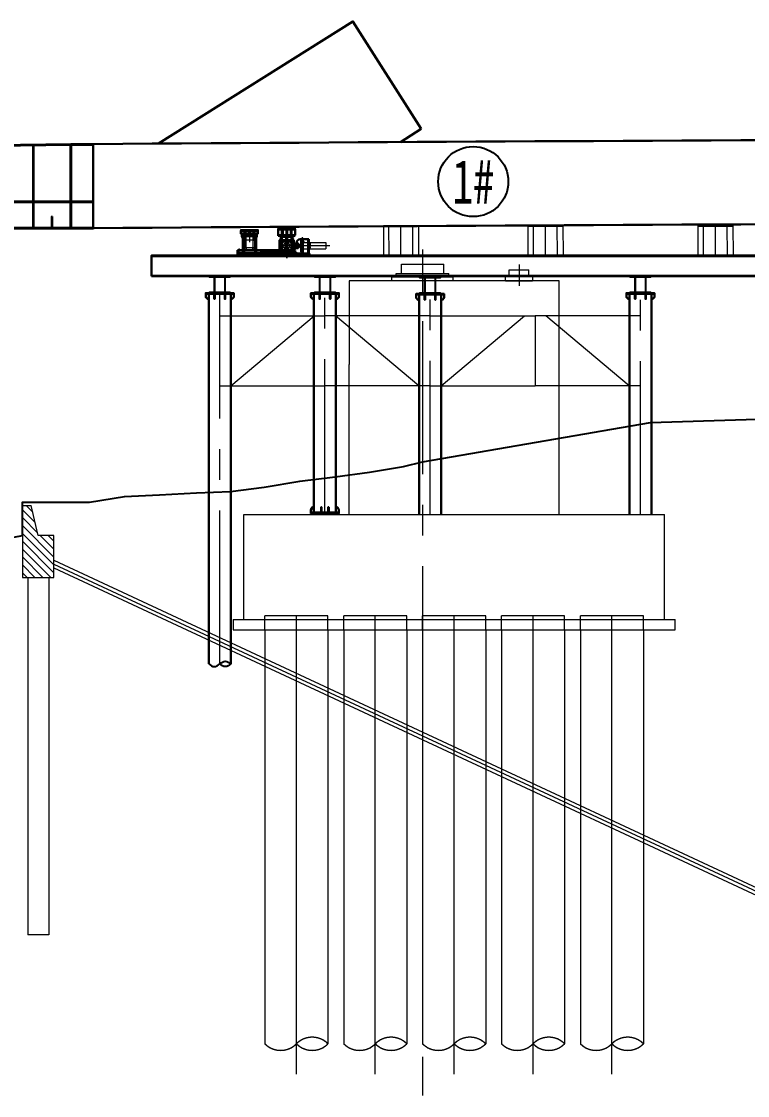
# Model space of a CAD drawing. Extents: x 1767995 to 4174245, y 542814 to 862564.
# Drawn here: x 2070730 to 2091441, y 724110 to 754768 of the extents above; entities that cross this region are included whole.
import ezdxf
from ezdxf.enums import TextEntityAlignment as Align
from ezdxf.lldxf.tags import DXFTag

# ---------------------------------------------------------------- set-up
doc = ezdxf.new("R2010")
doc.units = 0
doc.header["$LTSCALE"] = 3500
for name, pattern in [('ACAD_ISO02W100', [15, 12, -3]), ('CENTER', [2, 1.25, -0.25, 0.25, -0.25]), ('CENTER8', [6.35, 3.96875, -0.79375, 0.79375, -0.79375]), ('CENTERX2', [101.6, 63.5, -12.7, 12.7, -12.7]), ('DASHED', [0.75, 0.5, -0.25]), ('LINEL4', [12.5, 7.5, -2, 1, -2])]:
    doc.linetypes.add(name, pattern=pattern)
for name, color, linetype, lineweight in [('0 尺寸线', 4, 'Continuous', 18), ('1 BZ 标注', 2, 'Continuous', 13), ('1粗实线', 1, 'Continuous', 30), ('3中心线', 6, 'CENTER', 18), ('4虚线', 2, 'DASHED', 18), ('5文本', 7, 'Continuous', 15), ('6标注线', 7, 'Continuous', 13), ('AM_0', 7, 'Continuous', 50), ('中心线', 2, 'CENTER', 15), ('尺寸标注', 3, 'Continuous', 18), ('总 河堤', 6, 'Continuous', 15), ('文字', 7, 'Continuous', 15), ('桥 构造粗实', 1, 'Continuous', 30), ('桥 构造细实', 3, 'Continuous', 15), ('桥 构造细虚', 6, 'Continuous', 15), ('桥-构造-细线', 4, 'Continuous', 18)]:
    doc.layers.add(name, color=color, linetype=linetype, lineweight=lineweight)
for name, color, linetype in [('M_Prof', 2, 'Continuous'), ('卡特粗实线', 7, 'Continuous'), ('纵_地面线', 30, 'Continuous')]:
    doc.layers.add(name, color=color, linetype=linetype)
doc.styles.add('图内文字', font='仿宋_GB2312.TTF', dxfattribs={"width": 0.7})
tags = doc.linetypes.add('DASHDOT0', pattern=[1, 0.4, -0.3, 0, -0.3]).pattern_tags.tags
tags[10:11] = [DXFTag(74, 4), DXFTag(75, 0), DXFTag(340, '0'), DXFTag(46, 0.0), DXFTag(50, 0.0), DXFTag(44, 0.0), DXFTag(45, 0.0)]
tags[8:9] = [DXFTag(74, 4), DXFTag(75, 0), DXFTag(340, '0'), DXFTag(46, 0.0), DXFTag(50, 0.0), DXFTag(44, 0.0), DXFTag(45, 0.0)]
tags[6:7] = [DXFTag(74, 4), DXFTag(75, 0), DXFTag(340, '0'), DXFTag(46, 0.0), DXFTag(50, 0.0), DXFTag(44, 0.0), DXFTag(45, 0.0)]
tags[4:5] = [DXFTag(74, 4), DXFTag(75, 0), DXFTag(340, '0'), DXFTag(46, 0.0), DXFTag(50, 0.0), DXFTag(44, 0.0), DXFTag(45, 0.0)]

# ---------------------------------------------------------------- blocks, each defined once
blk = doc.blocks.new('右堤岸')
at = {"layer": '总 河堤'}
h = blk.add_hatch(dxfattribs=at)
h.set_pattern_fill('ANSI31', color=256, scale=0.05, style=0)
h.set_pattern_definition([(135, (-1e-10, -1250), (112.253, 112.253), [])])
h.paths.add_polyline_path([(0, 0), (250, 0), (450, -850), (900, -850), (900, -1670), (0, -1250)])
h.paths.add_polyline_path([(0, -1250), (900, -1670), (900, -2050), (0, -2050)])
for p, q in [((0, 0), (250, 0)), ((0, 0), (0, -2050)), ((450, -850), (250, 0)), ((900, -850), (450, -850)), ((900, -2050), (900, -850)), ((0, -2050), (900, -2050)), ((150, -2050), (150, -12250)), ((750, -2050), (750, -12250)), ((750, -12250), (150, -12250))]:
    blk.add_line(p, q, dxfattribs=at)
at = {"layer": '总 河堤', "color": 8}
for p, q in [((900, -1559), (23600, -12145)), ((900, -1670), (22651, -11813)), ((900, -1780), (23515, -12326))]:
    blk.add_line(p, q, dxfattribs=at)
blk = doc.blocks.new('第三方士大夫')
at = {"layer": '3中心线', "ltscale": 1000}
for p, q in [((5507457, 1403284), (5507457, 1416363)), ((5509707, 1403284), (5509707, 1416363)), ((5511957, 1403284), (5511957, 1416363)), ((5514207, 1403284), (5514207, 1416363)), ((5516457, 1403284), (5516457, 1416363))]:
    blk.add_line(p, q, dxfattribs=at)
at = {"layer": '4虚线', "ltscale": 1000}
for p, q in [((5510452, 1426134), (5510452, 1426400)), ((5510452, 1426134), (5510452, 1426400)), ((5510452, 1426134), (5510452, 1426400)), ((5510452, 1426134), (5510452, 1426400)), ((5510452, 1426134), (5510452, 1426400)), ((5510452, 1426134), (5510452, 1426400)), ((5510452, 1426134), (5510452, 1426400)), ((5510452, 1426134), (5510452, 1426400)), ((5510452, 1426400), (5511662, 1426400)), ((5511057, 1426351), (5511057, 1425931)), ((5511662, 1426134), (5511662, 1426400)), ((5511662, 1426134), (5511662, 1426400)), ((5511662, 1426134), (5511662, 1426400)), ((5511662, 1426134), (5511662, 1426400)), ((5511662, 1426134), (5511662, 1426400)), ((5511662, 1426134), (5511662, 1426400)), ((5513525, 1426073), (5513525, 1426241)), ((5513525, 1426073), (5513525, 1426241)), ((5513525, 1426073), (5513525, 1426241)), ((5513525, 1426073), (5513525, 1426241)), ((5513525, 1426073), (5513525, 1426241)), ((5513525, 1426073), (5513525, 1426241)), ((5513525, 1426073), (5513525, 1426241)), ((5513525, 1426073), (5513525, 1426241)), ((5513525, 1426241), (5514089, 1426241)), ((5513807, 1426397), (5513807, 1425788)), ((5514089, 1426073), (5514089, 1426241)), ((5514089, 1426073), (5514089, 1426241)), ((5514089, 1426073), (5514089, 1426241)), ((5514089, 1426073), (5514089, 1426241)), ((5514089, 1426073), (5514089, 1426241)), ((5514089, 1426073), (5514089, 1426241)), ((5510182, 1426043), (5511932, 1426043)), ((5510182, 1425931), (5510182, 1426043)), ((5510182, 1426043), (5511932, 1426043)), ((5510182, 1425931), (5510182, 1426043)), ((5510182, 1426043), (5511932, 1426043)), ((5510182, 1425931), (5510182, 1426043)), ((5510182, 1426043), (5511932, 1426043)), ((5510182, 1425931), (5510182, 1426043)), ((5510306, 1426134), (5511808, 1426134)), ((5510306, 1426043), (5510306, 1426134)), ((5510306, 1426134), (5511808, 1426134)), ((5510306, 1426043), (5510306, 1426134)), ((5510306, 1426134), (5511808, 1426134)), ((5510306, 1426043), (5510306, 1426134)), ((5510306, 1426134), (5511808, 1426134)), ((5510306, 1426043), (5510306, 1426134)), ((5510306, 1426043), (5511808, 1426043)), ((5510306, 1426043), (5511808, 1426043)), ((5510306, 1426043), (5511808, 1426043)), ((5510306, 1426043), (5511808, 1426043)), ((5511808, 1426043), (5511808, 1426134)), ((5511808, 1426043), (5511808, 1426134)), ((5511808, 1426043), (5511808, 1426134)), ((5511808, 1426043), (5511808, 1426134)), ((5511932, 1425931), (5511932, 1426043)), ((5511932, 1425931), (5511932, 1426043)), ((5511932, 1425931), (5511932, 1426043)), ((5511932, 1425931), (5511932, 1426043)), ((5513307, 1425931), (5513307, 1425931)), ((5513421, 1426073), (5514193, 1426073)), ((5513421, 1425931), (5513421, 1426073)), ((5513421, 1426073), (5514193, 1426073)), ((5513421, 1425931), (5513421, 1426073)), ((5513421, 1426073), (5514193, 1426073)), ((5513421, 1425931), (5513421, 1426073)), ((5513421, 1426073), (5514193, 1426073)), ((5513421, 1425931), (5513421, 1426073)), ((5513421, 1425931), (5514193, 1425931)), ((5513421, 1425931), (5514193, 1425931)), ((5513421, 1425931), (5514193, 1425931)), ((5513421, 1425931), (5514193, 1425931)), ((5514193, 1426073), (5514193, 1425931)), ((5508957, 1419263), (5508957, 1423543)), ((5514957, 1419263), (5514957, 1423543)), ((5505957, 1419263), (5517957, 1419263)), ((5505957, 1416263), (5505957, 1419263)), ((5505957, 1419263), (5517957, 1419263)), ((5505957, 1416263), (5505957, 1419263)), ((5508707, 1419263), (5515207, 1419263)), ((5508707, 1419263), (5515207, 1419263)), ((5517957, 1416263), (5517957, 1419263)), ((5505657, 1416263), (5518257, 1416263)), ((5505657, 1416263), (5505657, 1415963)), ((5505657, 1416263), (5518257, 1416263)), ((5505657, 1416263), (5505657, 1415963)), ((5508357, 1416363), (5506557, 1416363)), ((5506557, 1415963), (5506557, 1416363)), ((5508357, 1416363), (5506557, 1416363)), ((5506557, 1415963), (5506557, 1416363)), ((5508357, 1415963), (5508357, 1416363)), ((5508357, 1415963), (5508357, 1416363)), ((5510607, 1416363), (5508807, 1416363)), ((5508807, 1415963), (5508807, 1416363)), ((5510607, 1416363), (5508807, 1416363)), ((5508807, 1415963), (5508807, 1416363)), ((5510607, 1415963), (5510607, 1416363)), ((5510607, 1415963), (5510607, 1416363)), ((5512857, 1416363), (5511057, 1416363)), ((5511057, 1415963), (5511057, 1416363)), ((5512857, 1416363), (5511057, 1416363)), ((5511057, 1415963), (5511057, 1416363)), ((5512857, 1415963), (5512857, 1416363)), ((5512857, 1415963), (5512857, 1416363)), ((5515107, 1416363), (5513307, 1416363)), ((5513307, 1415963), (5513307, 1416363)), ((5515107, 1416363), (5513307, 1416363)), ((5513307, 1415963), (5513307, 1416363)), ((5515107, 1415963), (5515107, 1416363)), ((5515107, 1415963), (5515107, 1416363)), ((5517357, 1416363), (5515557, 1416363)), ((5515557, 1415963), (5515557, 1416363)), ((5517357, 1416363), (5515557, 1416363)), ((5515557, 1415963), (5515557, 1416363)), ((5517357, 1415963), (5517357, 1416363)), ((5517357, 1415963), (5517357, 1416363)), ((5518257, 1415963), (5518257, 1416263)), ((5505657, 1415963), (5518257, 1415963)), ((5505657, 1415963), (5518257, 1415963)), ((5506557, 1415963), (5506557, 1404150)), ((5506557, 1415963), (5506557, 1404150)), ((5508357, 1415963), (5508357, 1404150)), ((5508357, 1415963), (5508357, 1404150)), ((5508807, 1415963), (5508807, 1404150)), ((5508807, 1415963), (5508807, 1404150)), ((5510607, 1415963), (5510607, 1404150)), ((5510607, 1415963), (5510607, 1404150)), ((5511057, 1415963), (5511057, 1404150)), ((5511057, 1415963), (5511057, 1404150)), ((5512857, 1415963), (5512857, 1404150)), ((5512857, 1415963), (5512857, 1404150)), ((5513307, 1415963), (5513307, 1404150)), ((5513307, 1415963), (5513307, 1404150)), ((5515107, 1415963), (5515107, 1404150)), ((5515107, 1415963), (5515107, 1404150)), ((5515557, 1415963), (5515557, 1404150)), ((5515557, 1415963), (5515557, 1404150)), ((5517357, 1415963), (5517357, 1404150)), ((5517357, 1415963), (5517357, 1404150))]:
    blk.add_line(p, q, dxfattribs=at)
blk.add_lwpolyline([(5514957, 1423543), (5514957, 1425931), (5508957, 1425931), (5508957, 1423543)], dxfattribs=at)
for points in [[(5506557, 1404150, 0.414214), (5507457, 1404150, 0.414214), (5508357, 1404150, 0.414214), (5507457, 1404150)], [(5508807, 1404150, 0.414214), (5509707, 1404150, 0.414214), (5510607, 1404150, 0.414214), (5509707, 1404150)], [(5511057, 1404150, 0.414214), (5511957, 1404150, 0.414214), (5512857, 1404150, 0.414214), (5511957, 1404150)], [(5513307, 1404150, 0.414214), (5514207, 1404150, 0.414214), (5515107, 1404150, 0.414214), (5514207, 1404150)], [(5515557, 1404150, 0.414214), (5516457, 1404150, 0.414214), (5517357, 1404150, 0.414214), (5516457, 1404150)]]:
    blk.add_lwpolyline(points, format="xyb", dxfattribs=at)
blk = doc.blocks.new('水电费水电费是说估分')
at = {"layer": '1粗实线', "color": 1}
for p, q in [((6212056, 1549910), (6235456, 1550291)), ((6212056, 1549894), (6235456, 1550275)), ((6234450, 1550259), (6234450, 1548758)), ((6234462, 1550259), (6234462, 1548758)), ((6235450, 1550275), (6235450, 1548758)), ((6235456, 1550291), (6236056, 1550291)), ((6235456, 1550275), (6236056, 1550275)), ((6235462, 1550275), (6235462, 1548758)), ((6236056, 1550248), (6236056, 1548042)), ((6236056, 1548042), (6236056, 1550248)), ((6236056, 1548758), (6212056, 1548758)), ((6236056, 1548742), (6212056, 1548742)), ((6234450, 1548742), (6234450, 1548058)), ((6234462, 1548742), (6234462, 1548058)), ((6235450, 1548742), (6235450, 1548058)), ((6235462, 1548742), (6235462, 1548058)), ((6236056, 1548058), (6213256, 1548058)), ((6236056, 1548042), (6213256, 1548042))]:
    blk.add_line(p, q, dxfattribs=at)
blk.add_lwpolyline([(6234962, 1548358), (6234950, 1548358), (6234950, 1548058), (6234962, 1548058), (6234962, 1548358)], dxfattribs=at)
blk = doc.blocks.new('sdfsf323gfgf')
at = {"layer": '6标注线', "color": 1}
for p, q in [((5488290, 1461760), (5488293, 1460908)), ((5488290, 1461760), (5489290, 1461760)), ((5489290, 1461760), (5489293, 1460908)), ((5488290, 1461740), (5489290, 1461740)), ((5488293, 1460928), (5489293, 1460928)), ((5488293, 1460908), (5489293, 1460908))]:
    blk.add_line(p, q, dxfattribs=at)
at = {"layer": '6标注线'}
for p, q in [((5488453, 1460928), (5488450, 1461740)), ((5488793, 1460928), (5488790, 1461740)), ((5489133, 1460928), (5489130, 1461740))]:
    blk.add_line(p, q, dxfattribs=at)
blk = doc.blocks.new('SW_CENTERMARKSYMBOL_15')
at = {"color": 0, "linetype": 'Continuous', "lineweight": 0}
for p, q in [((-1, 0), (-1.21374, 0)), ((0, 0), (-0.5, 0)), ((0, 1), (0, 1.21374)), ((0, 0), (0, 0.5)), ((0, 0), (0, -0.5)), ((0, 0), (0.5, 0)), ((1, 0), (1.21374, 0)), ((0, -1), (0, -1.21374))]:
    blk.add_line(p, q, dxfattribs=at)
blk = doc.blocks.new('1234569')
at = {"layer": '尺寸标注', "color": 7, "linetype": 'CENTER8'}
for p, q in [((-196111, -679551), (-196090, -679551)), ((-196100, -679562), (-196100, -679541)), ((-196100, -679595), (-196100, -679566))]:
    blk.add_line(p, q, dxfattribs=at)
at = {"layer": '尺寸标注', "color": 7}
for points in [[(-196106, -679565), (-196106, -679565, 0.414214), (-196108, -679567), (-196108, -679575)], [(-196093, -679575), (-196093, -679567, 0.414214), (-196095, -679565), (-196095, -679565)]]:
    blk.add_lwpolyline(points, format="xyb", dxfattribs=at)
blk.add_lwpolyline([(-196095, -679575), (-196095, -679600), (-196100, -679603), (-196105, -679600), (-196105, -679575)], dxfattribs=at)
for radius in [15, 10.4]:
    blk.add_circle((-196100, -679551), radius, dxfattribs=at)
blk = doc.blocks.new('456')
at = {"layer": '尺寸标注', "color": 1, "linetype": 'DASHDOT0'}
for p, q in [((-216147, -678337), (-216154, -678337)), ((-216150, -678340), (-216150, -678333))]:
    blk.add_line(p, q, dxfattribs=at)
at = {"layer": '尺寸标注', "color": 1}
blk.add_circle((-216150, -678337), 3.5, dxfattribs=at)
blk = doc.blocks.new('321321')
at = {"layer": '尺寸标注', "color": 1, "linetype": 'DASHDOT0'}
for p, q in [((-216211, -682364), (-216218, -682364)), ((-216214, -682367), (-216214, -682360)), ((-215991, -682364), (-215998, -682364)), ((-215994, -682367), (-215994, -682360)), ((-215771, -682364), (-215778, -682364)), ((-215774, -682367), (-215774, -682360)), ((-215551, -682364), (-215558, -682364)), ((-215554, -682367), (-215554, -682360)), ((-215331, -682364), (-215338, -682364)), ((-215334, -682367), (-215334, -682360))]:
    blk.add_line(p, q, dxfattribs=at)
at = {"layer": '尺寸标注', "color": 1}
for points in [[(-216212, -682367), (-216210, -682364), (-216212, -682360), (-216216, -682361), (-216218, -682364), (-216216, -682367)], [(-215992, -682367), (-215990, -682364), (-215992, -682360), (-215996, -682361), (-215998, -682364), (-215996, -682367)], [(-215772, -682367), (-215770, -682364), (-215772, -682360), (-215776, -682361), (-215778, -682364), (-215776, -682367)], [(-215552, -682367), (-215550, -682364), (-215552, -682360), (-215556, -682361), (-215558, -682364), (-215556, -682367)], [(-215332, -682367), (-215330, -682364), (-215332, -682360), (-215336, -682361), (-215338, -682364), (-215336, -682367)]]:
    blk.add_lwpolyline(points, close=True, dxfattribs=at)
at = {"layer": '尺寸标注', "color": 4}
for centre, radius in [((-216214, -682364), 6), ((-216214, -682364), 5), ((-215994, -682364), 6), ((-215774, -682364), 6), ((-215554, -682364), 6), ((-215334, -682364), 6)]:
    blk.add_circle(centre, radius, dxfattribs=at)
at = {"layer": '尺寸标注', "color": 1}
for centre in [(-216214, -682364), (-215994, -682364), (-215774, -682364), (-215554, -682364), (-215334, -682364)]:
    blk.add_circle(centre, 5, dxfattribs=at)
at = {"layer": '尺寸标注', "color": 251}
for centre in [(-216214, -682364), (-215994, -682364), (-215774, -682364), (-215554, -682364), (-215334, -682364)]:
    blk.add_circle(centre, 3, dxfattribs=at)
blk = doc.blocks.new('0123')
at = {"layer": '尺寸标注', "color": 0}
for p, q in [((-197674, -679484), (-197674, -679478)), ((-197671, -679484), (-197671, -679509)), ((-197670, -679484), (-197670, -679478)), ((-197662, -679478), (-197662, -679484)), ((-197661, -679484), (-197661, -679509))]:
    blk.add_line(p, q, dxfattribs=at)
at = {"layer": '尺寸标注', "color": 0, "linetype": 'DASHDOT0'}
blk.add_line((-197666, -679473), (-197666, -679513), dxfattribs=at)
at = {"layer": '尺寸标注', "color": 0}
for points in [[(-197658, -679478), (-197674, -679478, 0.414214), (-197675, -679479), (-197675, -679484)], [(-197657, -679484), (-197657, -679479, 0.414214), (-197658, -679478), (-197658, -679484)]]:
    blk.add_lwpolyline(points, format="xyb", dxfattribs=at)
blk.add_lwpolyline([(-197671, -679509), (-197661, -679509), (-197666, -679513)], close=True, dxfattribs=at)
blk = doc.blocks.new('23322')
at = {"layer": '尺寸标注', "color": 0}
for p, q in [((39261, 49109), (39244, 49102)), ((39013, 49007), (39030, 49014)), ((39085, 48934), (39092, 48951)), ((39188, 48934), (39181, 48950)), ((39261, 49006), (39244, 49013))]:
    blk.add_line(p, q, dxfattribs=at)
for centre, radius in [((39022, 49106), 9), ((39137, 49058), 90), ((39137, 49058), 90), ((39089, 49173), 9), ((39185, 49173), 9), ((39253, 49105), 9), ((39021, 49010), 9), ((39089, 48942), 9), ((39184, 48942), 9), ((39252, 49010), 9)]:
    blk.add_circle(centre, radius, dxfattribs=at)
blk.add_arc((39137, 49058), 150, 296.4613, 243.5387, dxfattribs=at)
blk = doc.blocks.new('ewqwe')
h = blk.add_hatch()
h.set_pattern_fill('ANSI37', color=5, scale=4)
h.set_pattern_definition([(45, (60193.746, -5943.269), (-8.98025612, 8.98025612), []), (135, (60193.746, -5943.269), (-8.98025612, -8.98025612), [])])
h.paths.add_polyline_path([(965601, 492388), (966080, 492388), (966080, 492408), (965601, 492408)])
at = {"color": 2, "lineweight": 30}
for p, q in [((965601, 492388), (966081, 492388)), ((965601, 492208), (965601, 492378)), ((965706, 492208), (965706, 492368)), ((965726, 492208), (965726, 492368)), ((965831, 492208), (965831, 492368)), ((965851, 492208), (965851, 492368)), ((965956, 492208), (965956, 492368)), ((965976, 492208), (965976, 492368)), ((966081, 492208), (966081, 492378)), ((965601, 492208), (966081, 492208)), ((965601, 492188), (966081, 492188)), ((965651, 492148), (965671, 492148)), ((966011, 492148), (966031, 492148)), ((966081, 492188), (966081, 492208))]:
    blk.add_line(p, q, dxfattribs=at)
at = {"color": 2}
for p, q in [((965601, 492368), (965601, 492388)), ((965601, 492188), (965601, 492208))]:
    blk.add_line(p, q, dxfattribs=at)
at = {"color": 2, "lineweight": 30}
blk.add_lwpolyline([(965601, 492368), (966081, 492368), (966081, 492388)], dxfattribs=at)
at = {"layer": '0 尺寸线'}
blk.add_lwpolyline([(965601, 492388), (966081, 492388), (966081, 492408), (965601, 492408)], close=True, dxfattribs=at)
at = {"layer": '1 BZ 标注'}
for p, q in [((965651, 492148), (965671, 492148)), ((966011, 492148), (966031, 492148))]:
    blk.add_line(p, q, dxfattribs=at)
at = {"layer": '中心线', "linetype": 'CENTERX2'}
for p, q in [((965651, 492188), (965651, 492148)), ((965651, 492188), (965651, 492148)), ((965671, 492188), (965671, 492148)), ((965671, 492188), (965671, 492148)), ((965671, 492148), (966011, 492148)), ((965671, 492148), (966011, 492148)), ((966011, 492188), (966011, 492148)), ((966011, 492188), (966011, 492148)), ((966031, 492188), (966031, 492148)), ((966031, 492188), (966031, 492148))]:
    blk.add_line(p, q, dxfattribs=at)
at = {"layer": '卡特粗实线'}
blk.add_line((965976, 492208), (965996, 492208), dxfattribs=at)
blk = doc.blocks.new('A$C159A2C35')
h = blk.add_hatch()
h.set_pattern_fill('ANSI37', color=5, scale=4)
h.set_pattern_definition([(45, (-904848.285, -497628.079), (-8.98025612, 8.98025612), []), (135, (-904848.285, -497628.079), (-8.98025612, -8.98025612), [])])
h.paths.add_polyline_path([(449, 703), (928, 703), (928, 723), (449, 723)])
at = {"layer": '尺寸标注', "linetype": 'ACAD_ISO02W100', "lineweight": 30, "ltscale": 3}
h = blk.add_hatch(dxfattribs=at)
h.set_pattern_fill('ANSI32', color=3, scale=50)
h.set_pattern_definition([(45, (-39514.227, -48795.501), (-13.258252, 13.258252), []), (45, (-39505.388, -48795.501), (-13.258252, 13.258252), [])])
h.paths.add_polyline_path([(-578, 68), (-578, 48), (-175, 48), (-175, 68)])
at = {"color": 2, "lineweight": 30}
for p, q in [((448, 603), (448, 723)), ((448, 703), (928, 703)), ((553, 603), (553, 683)), ((573, 603), (573, 683)), ((678, 603), (678, 683)), ((698, 603), (698, 683)), ((803, 603), (803, 683)), ((823, 603), (823, 683)), ((928, 603), (928, 703)), ((448, 603), (928, 603)), ((448, 583), (928, 583)), ((473, 533), (473, 583)), ((473, 533), (483, 533)), ((473, 533), (522, 433)), ((483, 533), (483, 583)), ((483, 533), (532, 433)), ((522, 433), (563, 433)), ((563, 433), (563, 583)), ((814, 433), (814, 583)), ((814, 433), (856, 433)), ((894, 533), (846, 433)), ((904, 533), (856, 433)), ((894, 533), (894, 583)), ((904, 533), (904, 583))]:
    blk.add_line(p, q, dxfattribs=at)
at = {"color": 2}
for p, q in [((448, 683), (448, 703)), ((448, 583), (448, 603))]:
    blk.add_line(p, q, dxfattribs=at)
at = {"color": 5, "linetype": 'Continuous', "lineweight": 0}
for p, q in [((-771, 352), (-1493, 352)), ((-878, 375), (-879, 375)), ((-873, 369), (-873, 365)), ((-870, 369), (-873, 369)), ((-873, 365), (-873, 352)), ((-870, 365), (-870, 369)), ((-870, 365), (-870, 352)), ((-864, 375), (-865, 375)), ((-771, 394), (-811, 394)), ((-771, 386), (-811, 386)), ((-771, 378), (-811, 378)), ((-771, 172), (-1493, 172)), ((-771, 126), (-811, 126)), ((-771, 118), (-811, 118)), ((-771, 110), (-811, 110))]:
    blk.add_line(p, q, dxfattribs=at)
at = {"color": 6, "linetype": 'Continuous'}
blk.add_line((-578, 424), (-175, 424), dxfattribs=at)
at = {"color": 5, "linetype": 'Continuous'}
for p, q in [((-546, 98), (-546, 424)), ((-207, 424), (-207, 98))]:
    blk.add_line(p, q, dxfattribs=at)
at = {"color": 5, "linetype": 'DASHED'}
for p, q in [((553, 433), (553, 583)), ((824, 433), (824, 583))]:
    blk.add_line(p, q, dxfattribs=at)
at = {"color": 7, "linetype": 'Continuous'}
for p, q in [((686, 418), (690, 418)), ((-1026, 45), (-588, 45)), ((-923, 45), (-952, 45)), ((-667, 45), (-724, 45)), ((-588, 45), (-576, 45)), ((-118, 45), (-576, 45)), ((684, 131), (688, 131))]:
    blk.add_line(p, q, dxfattribs=at)
at = {"color": 2, "lineweight": 30}
blk.add_lwpolyline([(448, 683), (928, 683)], dxfattribs=at)
at = {"color": 5, "linetype": 'Continuous', "lineweight": 0}
for points in [[(-879, 375), (-879, 380), (-879, 382)], [(-864, 382), (-864, 382), (-864, 382), (-866, 382), (-867, 382), (-870, 382), (-872, 382), (-875, 382), (-877, 382), (-878, 382), (-879, 382), (-879, 382)], [(-864, 382), (-864, 380), (-864, 375)]]:
    blk.add_lwpolyline(points, dxfattribs=at)
blk.add_lwpolyline([(-811, 95), (-811, 410, -0.414214), (-809, 412), (-773, 412, -0.414214), (-771, 410), (-771, 95, -0.414214), (-773, 93), (-809, 93, -0.414214)], format="xyb", close=True, dxfattribs=at)
for points in [[(-603, 287), (-751, 287, -0.414214), (-753, 289), (-753, 310, 0.414214), (-755, 312), (-771, 312)], [(-771, 212), (-755, 212, 0.414214), (-753, 214), (-753, 235, -0.414214), (-751, 237), (-603, 237, 0.414214), (-598, 242), (-598, 282, 0.414214), (-603, 287)]]:
    blk.add_lwpolyline(points, format="xyb", dxfattribs=at)
at = {"color": 7, "linetype": 'Continuous'}
for centre, radius in [((688, 418), 8.26), ((688, 418), 7.14), ((688, 418), 2), ((686, 131), 8.26), ((686, 131), 7.14), ((686, 131), 2)]:
    blk.add_circle(centre, radius, dxfattribs=at)
at = {"color": 5, "linetype": 'Continuous', "lineweight": 0}
for points, knots in [([(-873, 369), (-875, 369), (-876, 370), (-878, 371), (-878, 371)], [0, 0, 0, 0, 0.993902, 1, 1, 1, 1]), ([(-865, 371), (-866, 371), (-867, 370), (-869, 369), (-870, 369)], [0, 0, 0, 0, 0.587839, 1, 1, 1, 1])]:
    blk.add_open_spline(points, degree=3, knots=knots, dxfattribs=at)
at = {"color": 7, "linetype": 'Continuous'}
for points in [[(682, 412), (682, 413), (680, 414), (680, 417), (680, 420), (681, 423), (683, 425), (685, 426), (688, 427), (691, 426), (694, 425), (696, 423), (697, 420), (697, 417), (696, 414), (694, 412), (692, 410), (689, 409), (686, 410), (684, 411), (683, 412), (682, 412)], [(680, 125), (680, 126), (678, 127), (678, 130), (678, 133), (679, 136), (681, 138), (683, 139), (686, 140), (689, 139), (692, 138), (694, 135), (695, 133), (695, 130), (694, 127), (692, 125), (690, 123), (687, 122), (684, 122), (682, 123), (681, 125), (680, 125)]]:
    blk.add_open_spline(points, degree=3, knots=[0, 0, 0, 0, 0.053715, 0.10743, 0.161125, 0.214803, 0.268509, 0.322226, 0.375879, 0.429453, 0.483028, 0.536683, 0.5904, 0.644106, 0.697784, 0.751479, 0.805199, 0.858879, 0.912473, 0.966037, 1, 1, 1, 1], dxfattribs=at)
at = {"layer": '0 尺寸线'}
blk.add_lwpolyline([(449, 703), (928, 703), (928, 723), (449, 723)], close=True, dxfattribs=at)
at = {"layer": '1 BZ 标注'}
for p, q in [((928, 703), (928, 683)), ((-1493, 352), (-1493, 172)), ((928, 603), (928, 583))]:
    blk.add_line(p, q, dxfattribs=at)
at = {"layer": 'AM_0', "color": 7, "lineweight": 30}
for p, q in [((-1010, 453), (-1010, 45)), ((-841, 453), (-1010, 453)), ((-990, 453), (-990, 45)), ((-841, 45), (-841, 453)), ((-811, 453), (-841, 453)), ((-811, 45), (-811, 453)), ((-761, 453), (-811, 453)), ((-877, 45), (-877, 0)), ((1006, 45), (1006, 135)), ((1026, 45), (1026, 135))]:
    blk.add_line(p, q, dxfattribs=at)
blk.add_lwpolyline([(1026, 135), (-511, 135, -0.414214), (-661, 285), (-661, 353, 0.414491), (-761, 453)], format="xyb", dxfattribs=at)
for points in [[(-1026, 45), (1026, 45), (1026, 0), (-1026, 0)], [(386, 65), (986, 65), (986, 45), (386, 45)]]:
    blk.add_lwpolyline(points, close=True, dxfattribs=at)
blk.add_lwpolyline([(-678, 45), (-678, 48), (-576, 48), (346, 48), (346, 45)], dxfattribs=at)
at = {"layer": '中心线', "linetype": 'CENTERX2'}
blk.add_line((688, 610), (688, 363), dxfattribs=at)
at = {"layer": '卡特粗实线'}
blk.add_line((823, 603), (843, 603), dxfattribs=at)
at = {"layer": '尺寸标注', "color": 4}
for p, q in [((-811, 402), (-811, 343)), ((-811, 388), (-811, 45)), ((-811, 93), (-811, 153)), ((-811, 45), (1026, 45)), ((-227, 98), (-527, 98)), ((-522, 48), (-522, 48)), ((-514, 48), (-514, 48)), ((-444, 128), (-310, 128)), ((-385, 45), (-385, 45)), ((-381, 45), (-381, 45)), ((-373, 45), (-373, 45)), ((-369, 45), (-369, 45)), ((-244, 68), (-244, 68)), ((-228, 68), (-228, 68)), ((346, 45), (346, 135)), ((366, 45), (366, 135)), ((506, 65), (686, 65)), ((686, 143), (586, 125)), ((686, 65), (866, 65))]:
    blk.add_line(p, q, dxfattribs=at)
at = {"layer": '尺寸标注', "color": 6, "lineweight": 30}
for p, q in [((-708, 291), (-708, 327)), ((-708, 291), (-708, 327)), ((-706, 329), (-578, 329)), ((-708, 197), (-708, 233)), ((-708, 197), (-708, 233)), ((-706, 289), (-578, 289)), ((-706, 235), (-578, 235)), ((-706, 195), (-578, 195)), ((-175, 63), (-175, 58))]:
    blk.add_line(p, q, dxfattribs=at)
at = {"layer": '尺寸标注', "color": 4, "linetype": 'ACAD_ISO02W100'}
for p, q in [((-673, 289), (-673, 329)), ((-648, 289), (-648, 329)), ((-623, 289), (-623, 329)), ((-673, 287), (-673, 237)), ((-673, 237), (-673, 287)), ((-673, 195), (-673, 235)), ((-648, 237), (-648, 287)), ((-648, 195), (-648, 235)), ((-623, 287), (-623, 237)), ((-623, 237), (-623, 287)), ((-623, 195), (-623, 235))]:
    blk.add_line(p, q, dxfattribs=at)
at = {"layer": '尺寸标注', "color": 2}
blk.add_line((-578, 87), (-578, 424), dxfattribs=at)
at = {"layer": '尺寸标注', "color": 1}
blk.add_line((-501, 314), (-484, 307), dxfattribs=at)
at = {"layer": '尺寸标注', "color": 4, "linetype": 'ACAD_ISO02W100', "lineweight": 30, "ltscale": 3}
for p, q in [((-392, 127), (-392, 515)), ((-362, 127), (-362, 515))]:
    blk.add_line(p, q, dxfattribs=at)
at = {"layer": '尺寸标注', "color": 253, "linetype": 'LINEL4'}
for p, q in [((-377, -88), (-377, 571)), ((-377, 571), (-377, -88)), ((-377, -22), (-377, 522)), ((-326, 386), (-333, 369)), ((546, 440), (546, 65)), ((827, 440), (826, 65)), ((-1611, 262), (-207, 262)), ((546, 121), (826, 121)), ((596, 205), (596, 143)), ((776, 205), (776, 143))]:
    blk.add_line(p, q, dxfattribs=at)
at = {"layer": '尺寸标注', "color": 1, "lineweight": 30}
for p, q in [((497, 540), (497, 65)), ((497, 540), (875, 540)), ((502, 545), (870, 545)), ((538, 581), (538, 564)), ((539, 563), (838, 563)), ((539, 562), (585, 551)), ((836, 583), (540, 583)), ((586, 551), (787, 551)), ((586, 549), (586, 545)), ((786, 545), (786, 549)), ((787, 551), (837, 562)), ((838, 564), (838, 581)), ((875, 540), (875, 65))]:
    blk.add_line(p, q, dxfattribs=at)
at = {"layer": '尺寸标注', "color": 8}
for p, q in [((538, 540), (538, 443)), ((538, 443), (553, 438)), ((553, 438), (553, 423)), ((553, 423), (820, 423)), ((834, 443), (820, 438)), ((820, 423), (820, 438)), ((834, 443), (834, 540)), ((-526, 53), (-522, 57)), ((-526, 53), (-526, 48)), ((-522, 88), (-518, 90)), ((-522, 68), (-522, 88)), ((-522, 68), (-522, 57)), ((-518, 90), (-514, 88)), ((-514, 88), (-514, 68)), ((-514, 68), (-514, 57)), ((-514, 57), (-510, 53)), ((-510, 53), (-510, 48)), ((-385, 53), (-381, 57)), ((-385, 53), (-385, 48)), ((-381, 88), (-377, 90)), ((-381, 68), (-381, 88)), ((-381, 68), (-381, 57)), ((-377, 90), (-373, 88)), ((-373, 88), (-373, 68)), ((-373, 68), (-373, 57)), ((-373, 57), (-369, 53)), ((-369, 53), (-369, 48)), ((-244, 53), (-240, 57)), ((-244, 53), (-244, 48)), ((-240, 88), (-236, 90)), ((-240, 68), (-240, 88)), ((-240, 68), (-240, 57)), ((-240, 57), (-240, 57)), ((-236, 90), (-232, 88)), ((-232, 88), (-232, 68)), ((-232, 68), (-232, 57)), ((-232, 57), (-228, 53)), ((-228, 53), (-228, 48)), ((423, 73), (449, 73)), ((423, 65), (423, 73)), ((449, 65), (423, 65)), ((426, 17), (426, 65)), ((426, 17), (436, 13)), ((427, 27), (427, 73)), ((427, 17), (427, 45)), ((443, 25), (429, 25)), ((436, 13), (446, 17)), ((445, 27), (445, 73)), ((446, 17), (446, 65)), ((446, 17), (446, 45)), ((449, 73), (449, 65)), ((515, 100), (522, 103)), ((515, 100), (515, 55)), ((522, 103), (522, 55)), ((522, 103), (529, 100)), ((529, 100), (529, 55)), ((546, 205), (826, 205)), ((563, 125), (586, 125)), ((586, 125), (686, 143)), ((686, 143), (786, 125)), ((786, 125), (810, 125)), ((850, 103), (843, 100)), ((843, 100), (843, 55)), ((843, 95), (843, 55)), ((850, 103), (850, 55)), ((857, 100), (850, 103)), ((850, 100), (850, 55)), ((857, 100), (857, 55)), ((857, 95), (857, 55)), ((924, 73), (948, 73)), ((924, 65), (924, 73)), ((948, 65), (924, 65)), ((926, 16), (926, 65)), ((926, 16), (936, 13)), ((927, 26), (927, 73)), ((927, 16), (927, 45)), ((943, 24), (929, 24)), ((936, 13), (946, 16)), ((945, 26), (945, 73)), ((946, 16), (946, 65)), ((946, 16), (946, 45)), ((948, 73), (948, 65))]:
    blk.add_line(p, q, dxfattribs=at)
at = {"layer": '尺寸标注', "color": 1, "linetype": 'LINEL4'}
for p, q in [((586, 551), (586, 205)), ((786, 551), (786, 205))]:
    blk.add_line(p, q, dxfattribs=at)
at = {"layer": '尺寸标注', "color": 8, "linetype": 'ACAD_ISO02W100'}
for p, q in [((-661, 272), (-811, 272)), ((-661, 252), (-811, 252))]:
    blk.add_line(p, q, dxfattribs=at)
at = {"layer": '尺寸标注', "color": 6}
blk.add_line((947, 45), (-811, 45), dxfattribs=at)
at = {"layer": '尺寸标注', "color": 1, "linetype": 'CENTER8'}
blk.add_line((-633, 109), (327, 109), dxfattribs=at)
at = {"layer": '尺寸标注', "color": 6, "linetype": 'ACAD_ISO02W100', "lineweight": 30, "ltscale": 3}
for p, q in [((-578, 98), (-175, 98)), ((-578, 68), (-175, 68))]:
    blk.add_line(p, q, dxfattribs=at)
at = {"layer": '尺寸标注', "color": 8, "linetype": 'DASHDOT0'}
for p, q in [((-518, 68), (-518, 90)), ((-377, 68), (-377, 90)), ((-236, 68), (-236, 90))]:
    blk.add_line(p, q, dxfattribs=at)
at = {"layer": '尺寸标注', "color": 0}
blk.add_line((324, 45), (924, 45), dxfattribs=at)
at = {"layer": '尺寸标注', "color": 8, "linetype": 'CENTER8'}
for p, q in [((436, 25), (436, 73)), ((936, 24), (936, 73))]:
    blk.add_line(p, q, dxfattribs=at)
at = {"layer": '尺寸标注', "color": 6, "lineweight": 30}
for points in [[(-1021, 361), (-1026, 361), (-1026, 163), (-1021, 163)], [(-1016, 163), (-1010, 163), (-1010, 361), (-1016, 361)], [(-578, 68), (-578, 424), (-546, 424), (-546, 98)], [(-546, 98), (-546, 424), (-207, 424), (-207, 98)], [(-207, 98), (-207, 424), (-175, 424), (-175, 68)]]:
    blk.add_lwpolyline(points, dxfattribs=at)
at = {"layer": '尺寸标注', "color": 2}
blk.add_lwpolyline([(-705, 329), (-665, 329), (-665, 334), (-705, 334)], close=True, dxfattribs=at)
at = {"layer": '尺寸标注', "color": 3}
blk.add_lwpolyline([(-623, 339, 0.414214), (-626, 342), (-653, 342), (-663, 342), (-670, 342, 0.414214), (-673, 339), (-673, 335), (-665, 335), (-665, 329), (-673, 329), (-673, 178, 0.414583), (-670, 175), (-626, 175, 0.413844), (-623, 178)], format="xyb", close=True, dxfattribs=at)
at = {"layer": '尺寸标注', "color": 4, "lineweight": 30}
blk.add_lwpolyline([(-542, 545), (-212, 545), (-212, 515), (-542, 515)], close=True, dxfattribs=at)
at = {"layer": '尺寸标注', "color": 4, "linetype": 'ACAD_ISO02W100', "lineweight": 30, "ltscale": 3}
for points in [[(-542, 128), (-542, 515), (-512, 515), (-512, 128)], [(-242, 128), (-242, 515), (-212, 515), (-212, 127)]]:
    blk.add_lwpolyline(points, dxfattribs=at)
at = {"layer": '尺寸标注', "color": 7, "linetype": 'ACAD_ISO02W100'}
blk.add_lwpolyline([(327, 115), (-633, 115), (-633, 103), (327, 103)], close=True, dxfattribs=at)
at = {"layer": '尺寸标注', "color": 3, "linetype": 'ACAD_ISO02W100', "lineweight": 30, "ltscale": 3}
blk.add_lwpolyline([(-578, 48), (-175, 48), (-175, 68), (-578, 68)], close=True, dxfattribs=at)
at = {"layer": '尺寸标注', "color": 4, "lineweight": 30}
blk.add_lwpolyline([(-542, 113, 0.414214), (-527, 98), (-227, 98, 0.414214), (-212, 113), (-212, 128), (-542, 128)], format="xyb", close=True, dxfattribs=at)
at = {"layer": '尺寸标注', "color": 4}
for points in [[(534, 45), (534, 55), (510, 55), (510, 45)], [(838, 45), (838, 55), (862, 55), (862, 45)]]:
    blk.add_lwpolyline(points, dxfattribs=at)
at = {"layer": '尺寸标注', "color": 8}
for points in [[(533, 55), (511, 55), (511, 48), (533, 48)], [(839, 55), (861, 55), (861, 48), (839, 48)]]:
    blk.add_lwpolyline(points, close=True, dxfattribs=at)
for points in [[(563, 125), (563, 178), (546, 178), (546, 205)], [(810, 125), (810, 178), (826, 178), (826, 205)]]:
    blk.add_lwpolyline(points, dxfattribs=at)
at = {"layer": '尺寸标注', "color": 6, "lineweight": 50}
blk.add_circle((-1018, 305), 4.84, dxfattribs=at)
at = {"layer": '尺寸标注', "color": 252, "lineweight": 50}
for centre, radius in [((-1018, 305), 3.24), ((-1018, 305), 1.71), ((-1018, 218), 3.24), ((-1018, 218), 1.71)]:
    blk.add_circle(centre, radius, dxfattribs=at)
at = {"layer": '尺寸标注', "color": 6, "lineweight": 30}
blk.add_circle((-1018, 218), 4.84, dxfattribs=at)
at = {"layer": '尺寸标注', "color": 6, "lineweight": 50}
for centre, start, end in [((-1018, 363), 203.3909, 336.6091), ((-1018, 161), 22.744, 157.256)]:
    blk.add_arc(centre, 4.84, start, end, dxfattribs=at)
at = {"layer": '尺寸标注', "color": 252, "lineweight": 50}
for centre, start, end in [((-1018, 363), 216.3568, 323.6432), ((-1018, 161), 35.2609, 144.7391)]:
    blk.add_arc(centre, 3.24, start, end, dxfattribs=at)
at = {"layer": '尺寸标注', "color": 6, "lineweight": 30}
for centre, start, end in [((-706, 327), 90, 180), ((-706, 291), 180, 270), ((-706, 233), 90, 180), ((-706, 197), 180, 270)]:
    blk.add_arc(centre, 2, start, end, dxfattribs=at)
at = {"layer": '尺寸标注', "color": 1}
blk.add_arc((502, 540), 5, 90, 180, dxfattribs=at)
at = {"layer": '尺寸标注', "color": 1, "lineweight": 30}
for centre, radius, start, end in [((540, 581), 2, 91.8348, 180.0019), ((540, 564), 2, 180.0019, 221.3973), ((540, 564), 2, 221.3973, 246.9641), ((584, 549), 2, 41.4366, 66.9641), ((584, 549), 2, 0.0026, 41.4366), ((788, 549), 2, 138.601, 180.0026), ((788, 549), 2, 113.0462, 138.601), ((836, 581), 2, 359.998, 90), ((836, 564), 2, 293.0462, 318.6105), ((836, 564), 2, 318.6105, 359.998), ((870, 540), 5, 0, 90)]:
    blk.add_arc(centre, radius, start, end, dxfattribs=at)
at = {"layer": '尺寸标注', "color": 8}
for centre, start, end in [((429, 27), 180, 270), ((443, 27), 270, 0), ((929, 26), 180, 270), ((943, 26), 270, 0)]:
    blk.add_arc(centre, 2, start, end, dxfattribs=at)
at = {"layer": '尺寸标注', "color": 4}
for points in [[(688, 427), (688, 427), (689, 427), (691, 426), (694, 425), (696, 423), (697, 420), (697, 417), (696, 414), (694, 412), (692, 410), (690, 410), (689, 409), (688, 409)], [(686, 140), (686, 140), (687, 140), (689, 139), (692, 138), (694, 135), (695, 133), (695, 130), (694, 127), (692, 125), (690, 123), (688, 122), (687, 122), (686, 122)]]:
    blk.add_open_spline(points, degree=3, knots=[0.3737289, 0.3737289, 0.3737289, 0.3737289, 0.3758789, 0.4294528, 0.4830281, 0.5366835, 0.5904001, 0.6441057, 0.6977838, 0.7514791, 0.8051994, 0.8588792, 0.8737029, 0.8737029, 0.8737029, 0.8737029], dxfattribs=at)
at = {"color": 7, "linetype": 'Continuous', "lineweight": 0, "xscale": -10, "yscale": 10, "zscale": 10}
for p in [(688, 418), (686, 131)]:
    blk.add_blockref('SW_CENTERMARKSYMBOL_15', p, dxfattribs=at)
at = {"layer": '1 BZ 标注'}
blk.add_blockref('ewqwe', (-966218, -491643), dxfattribs=at)
at = {"layer": '尺寸标注', "color": 4}
for name, p in [('1234569', (195274, 680028)), ('1234569', (195538, 679999)), ('1234569', (195909, 679999)), ('321321', (215631, 682473)), ('456', (215567, 678446)), ('456', (215567, 678446)), ('456', (215787, 678446)), ('456', (215787, 678446)), ('456', (216007, 678446)), ('456', (216007, 678446)), ('456', (216227, 678446)), ('456', (216227, 678446)), ('456', (216447, 678446)), ('456', (216447, 678446)), ('1234569', (197077, 679710))]:
    blk.add_blockref(name, p, dxfattribs=at)
at = {"layer": '尺寸标注', "color": 3}
blk.add_blockref('0123', (196973, 679818), dxfattribs=at)
at = {"layer": '尺寸标注', "color": 7}
blk.add_blockref('23322', (-39514, -48796), dxfattribs=at)
blk = doc.blocks.new('sdfsdf43')
at = {"layer": '1粗实线'}
for p, q in [((6429512, 1532944), (6429512, 1543510)), ((6430142, 1532944), (6430142, 1543510)), ((6432512, 1537269), (6432512, 1543510)), ((6433142, 1537269), (6433142, 1543510)), ((6435512, 1537220), (6435512, 1543490)), ((6436142, 1537220), (6436142, 1543490)), ((6441512, 1537213), (6441512, 1543510)), ((6442142, 1537213), (6442142, 1543510))]:
    blk.add_line(p, q, dxfattribs=at)
for points in [[(6427881, 1544014), (6484448, 1544014), (6484448, 1544602), (6427881, 1544602)], [(6429512, 1543360), (6429477, 1543360), (6429427, 1543410), (6429427, 1543510), (6429427, 1543410), (6429477, 1543360)], [(6429427, 1543510), (6430227, 1543510)], [(6429683, 1543510), (6429683, 1543360), (6429671, 1543360), (6429671, 1543510), (6429671, 1543360), (6429683, 1543360)], [(6429983, 1543510), (6429983, 1543360), (6429971, 1543360), (6429971, 1543510), (6429971, 1543360), (6429983, 1543360)], [(6430177, 1543360), (6430142, 1543360)], [(6430227, 1543410), (6430177, 1543360), (6430227, 1543410), (6430227, 1543510)], [(6432512, 1543360), (6432477, 1543360), (6432427, 1543410), (6432427, 1543510), (6432427, 1543410), (6432477, 1543360)], [(6432427, 1543510), (6433227, 1543510)], [(6432683, 1543510), (6432683, 1543360), (6432671, 1543360), (6432671, 1543510), (6432671, 1543360), (6432683, 1543360)], [(6432983, 1543510), (6432983, 1543360), (6432971, 1543360), (6432971, 1543510), (6432971, 1543360), (6432983, 1543360)], [(6433177, 1543360), (6433142, 1543360)], [(6433227, 1543410), (6433177, 1543360), (6433227, 1543410), (6433227, 1543510)], [(6435512, 1543340), (6435477, 1543340), (6435427, 1543390), (6435427, 1543490), (6435427, 1543390), (6435477, 1543340)], [(6435427, 1543490), (6436227, 1543490)], [(6435683, 1543490), (6435683, 1543340), (6435671, 1543340), (6435671, 1543490), (6435671, 1543340), (6435683, 1543340)], [(6435983, 1543490), (6435983, 1543340), (6435971, 1543340), (6435971, 1543490), (6435971, 1543340), (6435983, 1543340)], [(6436177, 1543340), (6436142, 1543340)], [(6436227, 1543390), (6436177, 1543340), (6436227, 1543390), (6436227, 1543490)], [(6441512, 1543360), (6441477, 1543360), (6441427, 1543410), (6441427, 1543510), (6441427, 1543410), (6441477, 1543360)], [(6441427, 1543510), (6442227, 1543510)], [(6441683, 1543510), (6441683, 1543360), (6441671, 1543360), (6441671, 1543510), (6441671, 1543360), (6441683, 1543360)], [(6441983, 1543510), (6441983, 1543360), (6441971, 1543360), (6441971, 1543510), (6441971, 1543360), (6441983, 1543360)], [(6442177, 1543360), (6442142, 1543360)], [(6442227, 1543410), (6442177, 1543360), (6442227, 1543410), (6442227, 1543510)], [(6432716, 1537269), (6432733, 1537269), (6432733, 1537415), (6432716, 1537415)], [(6432936, 1537269), (6432919, 1537269), (6432919, 1537415), (6432936, 1537415)]]:
    blk.add_lwpolyline(points, close=True, dxfattribs=at)
for points in [[(6429427, 1543526), (6429427, 1543510), (6429427, 1543526), (6430227, 1543526), (6430227, 1543510), (6430227, 1543526)], [(6432427, 1543526), (6432427, 1543510), (6432427, 1543526), (6433227, 1543526), (6433227, 1543510), (6433227, 1543526)], [(6435427, 1543506), (6435427, 1543490), (6435427, 1543506), (6436227, 1543506), (6436227, 1543490), (6436227, 1543506)], [(6441427, 1543526), (6441427, 1543510), (6441427, 1543526), (6442227, 1543526), (6442227, 1543510), (6442227, 1543526)], [(6433228, 1537269), (6432426, 1537269), (6432426, 1537240), (6433228, 1537240), (6433228, 1537269), (6433228, 1537342), (6433182, 1537415), (6433136, 1537415)], [(6432426, 1537269), (6432426, 1537342), (6432472, 1537415), (6432518, 1537415)]]:
    blk.add_lwpolyline(points, dxfattribs=at)
at = {"layer": '3中心线'}
for p, q in [((6435614, 1544774), (6435614, 1543540)), ((6438364, 1544346), (6438364, 1543737)), ((6429827, 1532944), (6429827, 1543510)), ((6432827, 1537269), (6432827, 1543510)), ((6435827, 1537220), (6435827, 1543490)), ((6441827, 1537213), (6441827, 1543510)), ((6429827, 1542880), (6432827, 1542880)), ((6430147, 1540880), (6432524, 1542880)), ((6435827, 1542880), (6432827, 1542880)), ((6435507, 1540880), (6433130, 1542880)), ((6435827, 1542880), (6438827, 1542880)), ((6436147, 1540880), (6438524, 1542880)), ((6441827, 1542880), (6438827, 1542880)), ((6438827, 1542880), (6438827, 1540880)), ((6441507, 1540880), (6439130, 1542880)), ((6429827, 1540880), (6432827, 1540880)), ((6435827, 1540880), (6432827, 1540880)), ((6435827, 1540880), (6438827, 1540880)), ((6441827, 1540880), (6438827, 1540880))]:
    blk.add_line(p, q, dxfattribs=at)
at = {"layer": 'M_Prof'}
for p, q in [((6427881, 1544582), (6484448, 1544582)), ((6427881, 1544034), (6484448, 1544034))]:
    blk.add_line(p, q, dxfattribs=at)
for points in [[(6429527, 1543526), (6429827, 1543526), (6429827, 1543544), (6429696, 1543544, -0.414214), (6429683, 1543557), (6429683, 1543983, -0.414214), (6429696, 1543996), (6429827, 1543996), (6429827, 1544014), (6429527, 1544014), (6429527, 1543996), (6429659, 1543996, -0.414214), (6429672, 1543983), (6429672, 1543557, -0.414214), (6429659, 1543544), (6429527, 1543544)], [(6429827, 1543526), (6430127, 1543526), (6430127, 1543544), (6429996, 1543544, -0.414214), (6429983, 1543557), (6429983, 1543983, -0.414214), (6429996, 1543996), (6430127, 1543996), (6430127, 1544014), (6429827, 1544014), (6429827, 1543996), (6429959, 1543996, -0.414214), (6429972, 1543983), (6429972, 1543557, -0.414214), (6429959, 1543544), (6429827, 1543544)], [(6432527, 1543526), (6432827, 1543526), (6432827, 1543544), (6432696, 1543544, -0.414214), (6432683, 1543557), (6432683, 1543983, -0.414214), (6432696, 1543996), (6432827, 1543996), (6432827, 1544014), (6432527, 1544014), (6432527, 1543996), (6432659, 1543996, -0.414214), (6432672, 1543983), (6432672, 1543557, -0.414214), (6432659, 1543544), (6432527, 1543544)], [(6432827, 1543526), (6433127, 1543526), (6433127, 1543544), (6432996, 1543544, -0.414214), (6432983, 1543557), (6432983, 1543983, -0.414214), (6432996, 1543996), (6433127, 1543996), (6433127, 1544014), (6432827, 1544014), (6432827, 1543996), (6432959, 1543996, -0.414214), (6432972, 1543983), (6432972, 1543557, -0.414214), (6432959, 1543544), (6432827, 1543544)], [(6435527, 1543506), (6435827, 1543506), (6435827, 1543524), (6435696, 1543524, -0.414214), (6435683, 1543537), (6435683, 1543963, -0.414214), (6435696, 1543976), (6435827, 1543976), (6435827, 1543994), (6435527, 1543994), (6435527, 1543976), (6435659, 1543976, -0.414214), (6435672, 1543963), (6435672, 1543537, -0.414214), (6435659, 1543524), (6435527, 1543524)], [(6435827, 1543506), (6436127, 1543506), (6436127, 1543524), (6435996, 1543524, -0.414214), (6435983, 1543537), (6435983, 1543963, -0.414214), (6435996, 1543976), (6436127, 1543976), (6436127, 1543994), (6435827, 1543994), (6435827, 1543976), (6435959, 1543976, -0.414214), (6435972, 1543963), (6435972, 1543537, -0.414214), (6435959, 1543524), (6435827, 1543524)], [(6441527, 1543526), (6441827, 1543526), (6441827, 1543544), (6441696, 1543544, -0.414214), (6441683, 1543557), (6441683, 1543983, -0.414214), (6441696, 1543996), (6441827, 1543996), (6441827, 1544014), (6441527, 1544014), (6441527, 1543996), (6441659, 1543996, -0.414214), (6441672, 1543983), (6441672, 1543557, -0.414214), (6441659, 1543544), (6441527, 1543544)], [(6441827, 1543526), (6442127, 1543526), (6442127, 1543544), (6441996, 1543544, -0.414214), (6441983, 1543557), (6441983, 1543983, -0.414214), (6441996, 1543996), (6442127, 1543996), (6442127, 1544014), (6441827, 1544014), (6441827, 1543996), (6441959, 1543996, -0.414214), (6441972, 1543983), (6441972, 1543557, -0.414214), (6441959, 1543544), (6441827, 1543544)]]:
    blk.add_lwpolyline(points, format="xyb", close=True, dxfattribs=at)
for points in [[(6429512, 1532944), (6429670, 1532865), (6429827, 1532944), (6429985, 1533022), (6430142, 1532944)], [(6430142, 1532944), (6429985, 1532865), (6429827, 1532944)]]:
    blk.add_spline(points, degree=3, dxfattribs=at)
at = {"layer": '桥 构造细实'}
for p, q in [((6435009, 1544084), (6435009, 1544350)), ((6435009, 1544084), (6435009, 1544350)), ((6435009, 1544084), (6435009, 1544350)), ((6435009, 1544084), (6435009, 1544350)), ((6435009, 1544084), (6435009, 1544350)), ((6435009, 1544084), (6435009, 1544350)), ((6435009, 1544084), (6435009, 1544350)), ((6435009, 1544084), (6435009, 1544350)), ((6435009, 1544350), (6436219, 1544350)), ((6436219, 1544084), (6436219, 1544350)), ((6436219, 1544084), (6436219, 1544350)), ((6436219, 1544084), (6436219, 1544350)), ((6436219, 1544084), (6436219, 1544350)), ((6436219, 1544084), (6436219, 1544350)), ((6436219, 1544084), (6436219, 1544350)), ((6434739, 1543993), (6436489, 1543993)), ((6434739, 1543881), (6434739, 1543993)), ((6434739, 1543993), (6436489, 1543993)), ((6434739, 1543881), (6434739, 1543993)), ((6434739, 1543993), (6436489, 1543993)), ((6434739, 1543881), (6434739, 1543993)), ((6434739, 1543993), (6436489, 1543993)), ((6434739, 1543881), (6434739, 1543993)), ((6434863, 1544084), (6436365, 1544084)), ((6434863, 1543993), (6434863, 1544084)), ((6434863, 1544084), (6436365, 1544084)), ((6434863, 1543993), (6434863, 1544084)), ((6434863, 1544084), (6436365, 1544084)), ((6434863, 1543993), (6434863, 1544084)), ((6434863, 1544084), (6436365, 1544084)), ((6434863, 1543993), (6434863, 1544084)), ((6434863, 1543993), (6436365, 1543993)), ((6434863, 1543993), (6436365, 1543993)), ((6434863, 1543993), (6436365, 1543993)), ((6434863, 1543993), (6436365, 1543993)), ((6436365, 1543993), (6436365, 1544084)), ((6436365, 1543993), (6436365, 1544084)), ((6436365, 1543993), (6436365, 1544084)), ((6436365, 1543993), (6436365, 1544084)), ((6436489, 1543881), (6436489, 1543993)), ((6436489, 1543881), (6436489, 1543993)), ((6436489, 1543881), (6436489, 1543993)), ((6436489, 1543881), (6436489, 1543993)), ((6437978, 1544023), (6438750, 1544023)), ((6437978, 1543881), (6437978, 1544023)), ((6437978, 1544023), (6438750, 1544023)), ((6437978, 1543881), (6437978, 1544023)), ((6437978, 1544023), (6438750, 1544023)), ((6437978, 1543881), (6437978, 1544023)), ((6437978, 1544023), (6438750, 1544023)), ((6437978, 1543881), (6437978, 1544023)), ((6438082, 1544023), (6438082, 1544191)), ((6438082, 1544023), (6438082, 1544191)), ((6438082, 1544023), (6438082, 1544191)), ((6438082, 1544023), (6438082, 1544191)), ((6438082, 1544023), (6438082, 1544191)), ((6438082, 1544023), (6438082, 1544191)), ((6438082, 1544023), (6438082, 1544191)), ((6438082, 1544023), (6438082, 1544191)), ((6438082, 1544191), (6438646, 1544191)), ((6438646, 1544023), (6438646, 1544191)), ((6438646, 1544023), (6438646, 1544191)), ((6438646, 1544023), (6438646, 1544191)), ((6438646, 1544023), (6438646, 1544191)), ((6438646, 1544023), (6438646, 1544191)), ((6438646, 1544023), (6438646, 1544191)), ((6438750, 1544023), (6438750, 1543881)), ((6437978, 1543881), (6438750, 1543881)), ((6437978, 1543881), (6438750, 1543881)), ((6437978, 1543881), (6438750, 1543881)), ((6437978, 1543881), (6438750, 1543881))]:
    blk.add_line(p, q, dxfattribs=at)
at = {"layer": '桥 构造细虚'}
for p, q in [((6435614, 1544301), (6435614, 1543881)), ((6437864, 1543881), (6437864, 1543881))]:
    blk.add_line(p, q, dxfattribs=at)
at = {"layer": '5文本'}
for p in [(946204, 83694), (950326, 83694), (955176, 83694)]:
    blk.add_blockref('sdfsf323gfgf', p, dxfattribs=at)
at = {"layer": '尺寸标注', "extrusion": (0, 0, -1), "zscale": -1}
blk.add_blockref('A$C159A2C35', (-6431360, 1544616), dxfattribs=at)

msp = doc.modelspace()

# ---------------------------------------------------------------- linework, layer by layer
msp.add_circle((2083616.9, 750196.4), 1000)
at = {"layer": '3中心线'}
for p, q in [((2082172.8, 746216.6), (2082172.6, 724110.2)), ((2078572.8, 724720.7), (2078572.8, 737799.7)), ((2080822.8, 724720.7), (2080822.8, 737799.7)), ((2083072.8, 724720.7), (2083072.8, 737799.7)), ((2085322.8, 724720.7), (2085322.8, 737799.7)), ((2087572.8, 724720.7), (2087572.8, 737799.7))]:
    msp.add_line(p, q, dxfattribs=at)
at = {"layer": '桥 构造粗实'}
for p, q in [((2080181.3, 754765.3), (2082133.8, 751708.1)), ((2072777.6, 748841.3), (2072777.6, 751242.2))]:
    msp.add_line(p, q, dxfattribs=at)
for points in [[(2080185.1, 754767.6), (2080185.1, 754767.6), (2074637.6, 751281.6)], [(2082133.8, 751708.1), (2081539, 751326)]]:
    msp.add_lwpolyline(points, dxfattribs=at)
for points in [[(2072777.6, 751268.4, -0.0010688), (2099644.1, 751406.4), (2099658.8, 751406.4, -0.0002795), (2111957.6, 751436.5, -0.0002795)], [(2072777.6, 748868.4, -0.0010688), (2099644.1, 749006.4), (2099658.8, 749006.4, -0.0002795), (2111957.6, 749036.5, -0.0002795)]]:
    msp.add_lwpolyline(points, format="xyb", dxfattribs=at)
at = {"layer": '桥 构造细虚', "color": 8}
for points in [[(2077672.8, 725586.3, 0.4142136), (2078572.8, 725586.3, 0.4142136), (2079472.8, 725586.3, 0.4142136), (2078572.8, 725586.3)], [(2082172.8, 725586.3, 0.4142136), (2083072.8, 725586.3, 0.4142136), (2083972.8, 725586.3, 0.4142136), (2083072.8, 725586.3)], [(2086672.8, 725586.3, 0.4142136), (2087572.8, 725586.3, 0.4142136), (2088472.8, 725586.3, 0.4142136), (2087572.8, 725586.3)]]:
    msp.add_lwpolyline(points, format="xyb", dxfattribs=at)
at = {"layer": '桥 构造细虚'}
for points in [[(2079922.8, 725586.3, 0.4142136), (2080822.8, 725586.3, 0.4142136), (2081722.8, 725586.3, 0.4142136), (2080822.8, 725586.3)], [(2084422.8, 725586.3, 0.4142136), (2085322.8, 725586.3, 0.4142136), (2086222.8, 725586.3, 0.4142136), (2085322.8, 725586.3)]]:
    msp.add_lwpolyline(points, format="xyb", dxfattribs=at)
at = {"layer": '桥-构造-细线', "color": 8}
for p, q in [((2082172.8, 737399.7), (2082172.8, 725586.3)), ((2083972.8, 737399.7), (2083972.8, 725586.3))]:
    msp.add_line(p, q, dxfattribs=at)
at = {"layer": '纵_地面线', "color": 5, "flags": 128}
for points in [[(2082172.8, 742202.9), (2088672.8, 743317.7), (2098672.8, 743636.7), (2108672.8, 743113.7), (2118672.8, 742947.7), (2128672.8, 742938.7), (2138672.8, 742924.7), (2148672.8, 742855.7), (2158672.8, 742652.7), (2168672.8, 742619.7), (2178672.8, 742789.7), (2188672.8, 742873.7), (2198672.8, 742956.7), (2208672.8, 743019.7), (2218672.8, 743015.7), (2222300.4, 743018.6)], [(2068672.9, 739698.7), (2070755.8, 740099.7), (2070755.8, 741049.7), (2071672.9, 741049.7), (2072672.9, 741049.7), (2073666.7, 741211.9), (2074662, 741257.8), (2075719.4, 741313), (2076695.1, 741349.4), (2077650.2, 741473.1), (2078672.9, 741646.5), (2079680.8, 741771.6), (2080659.2, 741899.4), (2081626.5, 742066.6), (2082172.8, 742202.9)]]:
    msp.add_lwpolyline(points, dxfattribs=at)

# ---------------------------------------------------------------- block references
at = {"layer": '3中心线'}
msp.add_blockref('sdfsdf43', (-4353441.3, -796513.3), dxfattribs=at)
at = {"layer": '4虚线'}
msp.add_blockref('第三方士大夫', (-3428884.4, -678563.6), dxfattribs=at)
at = {"layer": '5文本', "xscale": 1.07, "yscale": 1.07, "zscale": 1.07}
msp.add_blockref('水电费水电费是说估分', (-4599802.3, -907543.3), dxfattribs=at)
at = {"layer": '总 河堤'}
msp.add_blockref('右堤岸', (2070755.8, 740949.7), dxfattribs=at)

# ---------------------------------------------------------------- texts
at = {"layer": '文字', "style": '图内文字', "width": 0.7}
msp.add_text('1#', height=1250, rotation=0, dxfattribs=at).set_placement((2083616.9, 750196.4), align=Align.MIDDLE_CENTER)

doc.saveas('drawing.dxf')
